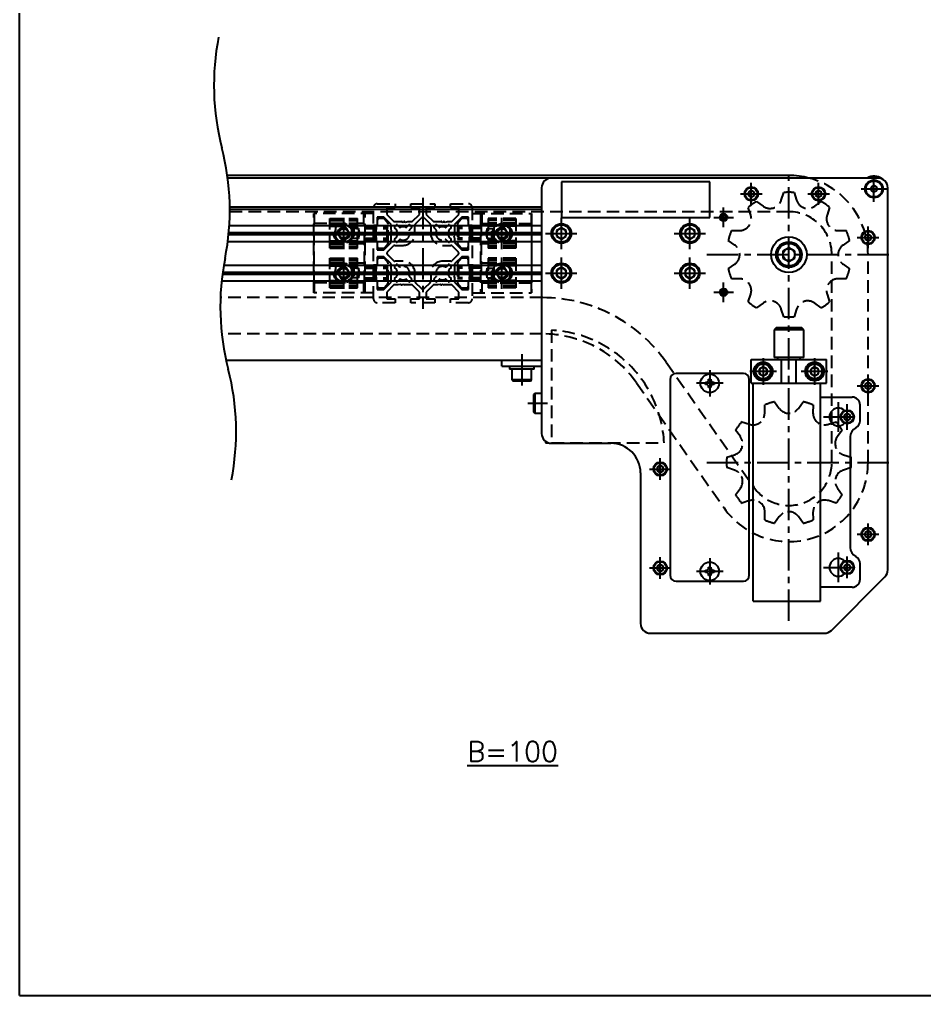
# Model space of a CAD drawing. Extents: x -3 to 4647, y -8 to 2018.
# Drawn here: x 3329.2 to 3786.5, y 1134.7 to 1627.8 of the extents above; entities that cross this region are included whole.
import ezdxf

# ---------------------------------------------------------------- set-up
doc = ezdxf.new("R2010")
doc.units = 0
doc.header["$LTSCALE"] = 0.5
doc.linetypes.add('CENTER', pattern=[50.8, 31.75, -6.35, 6.35, -6.35])
doc.linetypes.add('DASHED', pattern=[19.05, 12.7, -6.35])
for name, color, linetype in [('MSM_CENTER', 1, 'CENTER'), ('MSM_CONTINUOUS', 7, 'CONTINUOUS'), ('MSM_DASHED', 4, 'DASHED'), ('MSM_NARROW', 5, 'CONTINUOUS'), ('MSM_PART_NUMBER', 7, 'CONTINUOUS')]:
    doc.layers.add(name, color=color, linetype=linetype)
doc.styles.get("Standard").update_dxf_attribs({"font": 'txt.shx', "height": 3, "bigfont": 'bigfont.shx'})

msp = doc.modelspace()

# ---------------------------------------------------------------- linework, layer by layer
at = {"layer": 'MSM_CENTER'}
for p, q in [((3718.02, 1323.97), (3718.02, 1550.47)), ((3761.02, 1535.67), (3761.02, 1548.67)), ((3699.02, 1534.17), (3699.02, 1545.17)), ((3733.02, 1534.17), (3733.02, 1545.17)), ((3693.52, 1539.67), (3704.52, 1539.67)), ((3727.52, 1539.67), (3738.52, 1539.67)), ((3754.52, 1542.17), (3767.52, 1542.17)), ((3533.02, 1537.67), (3533.02, 1481.67)), ((3685.02, 1522.82), (3685.02, 1532.72)), ((3493.02, 1511.67), (3493.02, 1527.67)), ((3573.02, 1511.67), (3573.02, 1527.67)), ((3603.02, 1511.67), (3603.02, 1527.67)), ((3668.02, 1511.67), (3668.02, 1527.67)), ((3680.07, 1527.77), (3689.97, 1527.77)), ((3501.02, 1519.67), (3485.02, 1519.67)), ((3581.02, 1519.67), (3565.02, 1519.67)), ((3595.02, 1519.67), (3611.02, 1519.67)), ((3660.02, 1519.67), (3676.02, 1519.67)), ((3758.02, 1512.17), (3758.02, 1523.17)), ((3752.52, 1517.67), (3763.52, 1517.67)), ((3676.52, 1508.97), (3769.52, 1508.97)), ((3493.02, 1491.67), (3493.02, 1507.67)), ((3573.02, 1491.67), (3573.02, 1507.67)), ((3603.02, 1491.67), (3603.02, 1507.67)), ((3668.02, 1491.67), (3668.02, 1507.67)), ((3501.02, 1499.67), (3485.02, 1499.67)), ((3581.02, 1499.67), (3565.02, 1499.67)), ((3595.02, 1499.67), (3611.02, 1499.67)), ((3660.02, 1499.67), (3676.02, 1499.67)), ((3685.02, 1485.02), (3685.02, 1494.92)), ((3680.07, 1489.97), (3689.97, 1489.97)), ((3583.02, 1458.67), (3583.02, 1442.07)), ((3705.02, 1456.72), (3705.02, 1443.22)), ((3731.02, 1456.72), (3731.02, 1443.22)), ((3678.02, 1450.67), (3678.02, 1437.27)), ((3711.77, 1449.97), (3698.27, 1449.97)), ((3737.77, 1449.97), (3724.27, 1449.97)), ((3758.02, 1437.17), (3758.02, 1448.17)), ((3684.72, 1443.97), (3671.32, 1443.97)), ((3752.52, 1442.67), (3763.52, 1442.67)), ((3586.02, 1433.87), (3596.02, 1433.87)), ((3743.02, 1419.47), (3743.02, 1434.47)), ((3747.52, 1420.47), (3747.52, 1433.47)), ((3735.52, 1426.97), (3754.02, 1426.97)), ((3653.02, 1395.17), (3653.02, 1406.17)), ((3647.52, 1400.67), (3658.52, 1400.67)), ((3676.52, 1403.97), (3769.52, 1403.97)), ((3758.02, 1362.17), (3758.02, 1373.17)), ((3752.52, 1367.67), (3763.52, 1367.67)), ((3653.02, 1345.17), (3653.02, 1356.17)), ((3743.02, 1343.47), (3743.02, 1358.47)), ((3747.52, 1345.47), (3747.52, 1356.47)), ((3678.02, 1355.67), (3678.02, 1342.27)), ((3647.52, 1350.67), (3658.52, 1350.67)), ((3684.72, 1348.97), (3671.32, 1348.97)), ((3735.52, 1350.97), (3754.02, 1350.97))]:
    msp.add_line(p, q, dxfattribs=at)
at = {"layer": 'MSM_CONTINUOUS'}
for p, q in [((3718.02, 1548.97), (3434.24, 1548.97)), ((3763.02, 1547.67), (3434.41, 1547.67)), ((3603.02, 1545.67), (3603.02, 1527.67)), ((3678.02, 1545.67), (3603.02, 1545.67)), ((3678.02, 1527.67), (3678.02, 1545.67)), ((3761.02, 1543.9), (3759.52, 1543.03)), ((3762.52, 1543.03), (3761.02, 1543.9)), ((3593.02, 1542.67), (3593.02, 1418.67)), ((3699.02, 1541.4), (3697.52, 1540.53)), ((3697.52, 1540.53), (3697.52, 1538.8)), ((3697.52, 1538.8), (3699.02, 1537.94)), ((3700.52, 1540.53), (3699.02, 1541.4)), ((3699.02, 1537.94), (3700.52, 1538.8)), ((3700.52, 1538.8), (3700.52, 1540.53)), ((3733.02, 1541.4), (3731.52, 1540.53)), ((3731.52, 1540.53), (3731.52, 1538.8)), ((3731.52, 1538.8), (3733.02, 1537.94)), ((3734.52, 1540.53), (3733.02, 1541.4)), ((3733.02, 1537.94), (3734.52, 1538.8)), ((3734.52, 1538.8), (3734.52, 1540.53)), ((3759.52, 1543.03), (3759.52, 1541.3)), ((3759.52, 1541.3), (3761.02, 1540.44)), ((3761.02, 1540.44), (3762.52, 1541.3)), ((3762.52, 1541.3), (3762.52, 1543.03)), ((3768.02, 1349.74), (3768.02, 1542.67)), ((3435.45, 1533.17), (3593.02, 1533.17)), ((3435.46, 1531.97), (3593.02, 1531.97)), ((3435.22, 1523.67), (3593.02, 1523.67)), ((3603.02, 1527.67), (3678.02, 1527.67)), ((3434.85, 1519.15), (3593.02, 1519.15)), ((3434.9, 1519.67), (3593.02, 1519.67)), ((3434.95, 1520.19), (3593.02, 1520.19)), ((3603.02, 1522.56), (3600.52, 1521.11)), ((3600.52, 1521.11), (3600.52, 1518.23)), ((3605.52, 1521.11), (3603.02, 1522.56)), ((3605.52, 1518.23), (3605.52, 1521.11)), ((3668.02, 1522.56), (3665.52, 1521.11)), ((3665.52, 1521.11), (3665.52, 1518.23)), ((3670.52, 1521.11), (3668.02, 1522.56)), ((3670.52, 1518.23), (3670.52, 1521.11)), ((3758.02, 1519.4), (3756.52, 1518.53)), ((3759.52, 1518.53), (3758.02, 1519.4)), ((3434.46, 1515.67), (3593.02, 1515.67)), ((3600.52, 1518.23), (3603.02, 1516.78)), ((3603.02, 1516.78), (3605.52, 1518.23)), ((3665.52, 1518.23), (3668.02, 1516.78)), ((3668.02, 1516.78), (3670.52, 1518.23)), ((3756.52, 1518.53), (3756.52, 1516.8)), ((3756.52, 1516.8), (3758.02, 1515.94)), ((3758.02, 1515.94), (3759.52, 1516.8)), ((3759.52, 1516.8), (3759.52, 1518.53)), ((3718.02, 1512.43), (3715.02, 1510.7)), ((3715.02, 1510.7), (3715.02, 1507.24)), ((3721.02, 1510.7), (3718.02, 1512.43)), ((3721.02, 1507.24), (3721.02, 1510.7)), ((3715.02, 1507.24), (3718.02, 1505.5)), ((3718.02, 1505.5), (3721.02, 1507.24)), ((3431.76, 1499.15), (3593.02, 1499.15)), ((3431.83, 1499.67), (3593.02, 1499.67)), ((3431.9, 1500.19), (3593.02, 1500.19)), ((3432.44, 1503.67), (3593.02, 1503.67)), ((3603.02, 1502.56), (3600.52, 1501.11)), ((3600.52, 1501.11), (3600.52, 1498.23)), ((3605.52, 1501.11), (3603.02, 1502.56)), ((3605.52, 1498.23), (3605.52, 1501.11)), ((3668.02, 1502.56), (3665.52, 1501.11)), ((3665.52, 1501.11), (3665.52, 1498.23)), ((3670.52, 1501.11), (3668.02, 1502.56)), ((3670.52, 1498.23), (3670.52, 1501.11)), ((3431.35, 1495.67), (3593.02, 1495.67)), ((3600.52, 1498.23), (3603.02, 1496.78)), ((3603.02, 1496.78), (3605.52, 1498.23)), ((3665.52, 1498.23), (3668.02, 1496.78)), ((3668.02, 1496.78), (3670.52, 1498.23)), ((3711.52, 1471.97), (3710.52, 1470.97)), ((3710.52, 1470.97), (3710.52, 1456.97)), ((3725.52, 1470.97), (3710.52, 1470.97)), ((3724.52, 1471.97), (3711.52, 1471.97)), ((3725.52, 1470.97), (3724.52, 1471.97)), ((3725.52, 1456.97), (3725.52, 1470.97)), ((3433.57, 1455.67), (3593.02, 1455.67)), ((3573.02, 1452.67), (3573.02, 1455.67)), ((3699.02, 1455.97), (3737.02, 1455.97)), ((3699.02, 1443.97), (3699.02, 1455.97)), ((3725.52, 1456.97), (3710.52, 1456.97)), ((3712.27, 1456.97), (3712.27, 1455.97)), ((3714.27, 1443.97), (3714.27, 1455.97)), ((3721.77, 1443.97), (3721.77, 1455.97)), ((3723.77, 1455.97), (3723.77, 1456.97)), ((3737.02, 1443.97), (3737.02, 1455.97)), ((3573.02, 1452.67), (3593.02, 1452.67)), ((3576.77, 1452.67), (3576.77, 1451.07)), ((3589.27, 1451.07), (3576.77, 1451.07)), ((3578.02, 1451.07), (3578.02, 1445.67)), ((3588.02, 1445.67), (3588.02, 1451.07)), ((3589.27, 1451.07), (3589.27, 1452.67)), ((3705.02, 1452.28), (3703.02, 1451.12)), ((3703.02, 1451.12), (3703.02, 1448.81)), ((3707.02, 1451.12), (3705.02, 1452.28)), ((3707.02, 1448.81), (3707.02, 1451.12)), ((3731.02, 1452.28), (3729.02, 1451.12)), ((3729.02, 1451.12), (3729.02, 1448.81)), ((3733.02, 1451.12), (3731.02, 1452.28)), ((3733.02, 1448.81), (3733.02, 1451.12)), ((3578.02, 1445.67), (3578.62, 1445.07)), ((3588.02, 1445.67), (3578.02, 1445.67)), ((3587.42, 1445.07), (3578.62, 1445.07)), ((3587.42, 1445.07), (3588.02, 1445.67)), ((3658.02, 1445.97), (3658.02, 1346.97)), ((3695.02, 1448.97), (3661.02, 1448.97)), ((3677.4, 1446.12), (3678.65, 1446.12)), ((3677.4, 1445.53), (3677.4, 1446.12)), ((3678.65, 1446.12), (3678.65, 1445.53)), ((3698.02, 1346.97), (3698.02, 1445.97)), ((3703.02, 1448.81), (3705.02, 1447.66)), ((3705.02, 1447.66), (3707.02, 1448.81)), ((3729.02, 1448.81), (3731.02, 1447.66)), ((3731.02, 1447.66), (3733.02, 1448.81)), ((3675.87, 1443.34), (3675.87, 1444.59)), ((3675.87, 1444.59), (3676.46, 1444.59)), ((3676.46, 1443.34), (3675.87, 1443.34)), ((3677.4, 1441.82), (3677.4, 1442.4)), ((3678.65, 1441.82), (3677.4, 1441.82)), ((3678.65, 1442.4), (3678.65, 1441.82)), ((3679.59, 1444.59), (3680.17, 1444.59)), ((3680.17, 1443.34), (3679.59, 1443.34)), ((3680.17, 1444.59), (3680.17, 1443.34)), ((3699.02, 1443.97), (3737.02, 1443.97)), ((3700.02, 1333.97), (3700.02, 1443.97)), ((3734.02, 1333.97), (3734.02, 1443.97)), ((3758.02, 1444.4), (3756.52, 1443.53)), ((3756.52, 1443.53), (3756.52, 1441.8)), ((3756.52, 1441.8), (3758.02, 1440.94)), ((3759.52, 1443.53), (3758.02, 1444.4)), ((3758.02, 1440.94), (3759.52, 1441.8)), ((3759.52, 1441.8), (3759.52, 1443.53)), ((3589.62, 1438.87), (3589.02, 1438.27)), ((3589.02, 1438.27), (3589.02, 1429.47)), ((3593.02, 1438.87), (3589.62, 1438.87)), ((3589.62, 1438.87), (3589.62, 1428.87)), ((3734.02, 1436.97), (3750.02, 1436.97)), ((3754.02, 1425.03), (3754.02, 1432.97)), ((3589.02, 1429.47), (3589.62, 1428.87)), ((3589.62, 1428.87), (3593.02, 1428.87)), ((3747.52, 1428.7), (3746.02, 1427.83)), ((3746.02, 1427.83), (3746.02, 1426.1)), ((3746.02, 1426.1), (3747.52, 1425.24)), ((3749.02, 1427.83), (3747.52, 1428.7)), ((3747.52, 1425.24), (3749.02, 1426.1)), ((3749.02, 1426.1), (3749.02, 1427.83)), ((3749.02, 1416.97), (3749.02, 1360.97)), ((3595.02, 1414.67), (3595.02, 1413.87)), ((3595.02, 1413.87), (3596.62, 1413.87)), ((3598.02, 1413.67), (3628.02, 1413.67)), ((3653.02, 1402.4), (3651.52, 1401.53)), ((3651.52, 1401.53), (3651.52, 1399.8)), ((3654.52, 1401.53), (3653.02, 1402.4)), ((3654.52, 1399.8), (3654.52, 1401.53)), ((3643.02, 1398.67), (3643.02, 1322.67)), ((3651.52, 1399.8), (3653.02, 1398.94)), ((3653.02, 1398.94), (3654.52, 1399.8)), ((3758.02, 1369.4), (3756.52, 1368.53)), ((3756.52, 1368.53), (3756.52, 1366.8)), ((3756.52, 1366.8), (3758.02, 1365.94)), ((3759.52, 1368.53), (3758.02, 1369.4)), ((3758.02, 1365.94), (3759.52, 1366.8)), ((3759.52, 1366.8), (3759.52, 1368.53)), ((3653.02, 1352.4), (3651.52, 1351.53)), ((3651.52, 1351.53), (3651.52, 1349.8)), ((3654.52, 1351.53), (3653.02, 1352.4)), ((3654.52, 1349.8), (3654.52, 1351.53)), ((3677.4, 1351.12), (3678.65, 1351.12)), ((3677.4, 1350.53), (3677.4, 1351.12)), ((3678.65, 1351.12), (3678.65, 1350.53)), ((3747.52, 1352.7), (3746.02, 1351.83)), ((3746.02, 1351.83), (3746.02, 1350.1)), ((3749.02, 1351.83), (3747.52, 1352.7)), ((3749.02, 1350.1), (3749.02, 1351.83)), ((3754.02, 1344.97), (3754.02, 1352.91)), ((3651.52, 1349.8), (3653.02, 1348.94)), ((3653.02, 1348.94), (3654.52, 1349.8)), ((3675.87, 1348.34), (3675.87, 1349.59)), ((3675.87, 1349.59), (3676.46, 1349.59)), ((3676.46, 1348.34), (3675.87, 1348.34)), ((3677.4, 1346.82), (3677.4, 1347.4)), ((3678.65, 1346.82), (3677.4, 1346.82)), ((3678.65, 1347.4), (3678.65, 1346.82)), ((3679.59, 1349.59), (3680.17, 1349.59)), ((3680.17, 1348.34), (3679.59, 1348.34)), ((3680.17, 1349.59), (3680.17, 1348.34)), ((3739.49, 1319.13), (3766.56, 1346.2)), ((3746.02, 1350.1), (3747.52, 1349.24)), ((3747.52, 1349.24), (3749.02, 1350.1)), ((3661.02, 1343.97), (3695.02, 1343.97)), ((3750.02, 1340.97), (3734.02, 1340.97)), ((3700.02, 1333.97), (3734.02, 1333.97)), ((3648.02, 1317.67), (3735.95, 1317.67))]:
    msp.add_line(p, q, dxfattribs=at)
for centre, radius in [((3761.02, 1542.17), 4.5), ((3761.02, 1542.17), 4.07), ((3761.02, 1542.17), 1.5), ((3699.02, 1539.67), 3.5), ((3699.02, 1539.67), 3.1), ((3699.02, 1539.67), 1.5), ((3733.02, 1539.67), 3.5), ((3733.02, 1539.67), 3.1), ((3733.02, 1539.67), 1.5), ((3685.02, 1527.77), 1.95), ((3685.02, 1527.77), 1.55), ((3685.02, 1527.77), 1.2), ((3603.02, 1519.67), 5), ((3603.02, 1519.67), 4.4), ((3668.02, 1519.67), 5), ((3668.02, 1519.67), 4.4), ((3603.02, 1519.67), 2.5), ((3668.02, 1519.67), 2.5), ((3758.02, 1517.67), 3.5), ((3758.02, 1517.67), 3.1), ((3758.02, 1517.67), 1.5), ((3718.02, 1508.97), 9), ((3718.02, 1508.97), 6.5), ((3718.02, 1508.97), 5.7), ((3718.02, 1508.97), 3), ((3603.02, 1499.67), 5), ((3603.02, 1499.67), 4.4), ((3668.02, 1499.67), 5), ((3668.02, 1499.67), 4.4), ((3603.02, 1499.67), 2.5), ((3668.02, 1499.67), 2.5), ((3685.02, 1489.97), 1.95), ((3685.02, 1489.97), 1.55), ((3685.02, 1489.97), 1.2), ((3705.02, 1449.97), 4.75), ((3731.02, 1449.97), 4.75), ((3705.02, 1449.97), 4.25), ((3705.02, 1449.97), 3.75), ((3705.02, 1449.97), 2), ((3731.02, 1449.97), 4.25), ((3731.02, 1449.97), 3.75), ((3731.02, 1449.97), 2), ((3678.02, 1443.97), 4.7), ((3758.02, 1442.67), 3.5), ((3758.02, 1442.67), 3.1), ((3758.02, 1442.67), 1.5), ((3747.52, 1426.97), 3.5), ((3747.52, 1426.97), 3.1), ((3747.52, 1426.97), 1.5), ((3653.02, 1400.67), 3.5), ((3653.02, 1400.67), 3.1), ((3653.02, 1400.67), 1.5), ((3758.02, 1367.67), 3.5), ((3758.02, 1367.67), 3.1), ((3758.02, 1367.67), 1.5), ((3653.02, 1350.67), 3.5), ((3653.02, 1350.67), 3.1), ((3653.02, 1350.67), 1.5), ((3678.02, 1348.97), 4.7), ((3747.52, 1350.97), 3.5), ((3747.52, 1350.97), 3.1), ((3747.52, 1350.97), 1.5)]:
    msp.add_circle(centre, radius, dxfattribs=at)
for centre, radius, start, end in [((3718.02, 1508.97), 40, 75.3252, 90), ((3761.02, 1542.17), 6.5, 50.6924, 122.2042), ((3598.02, 1542.67), 5, 90, 180), ((3763.02, 1542.67), 5, 0, 90), ((3661.02, 1445.97), 3, 90, 180), ((3676.46, 1445.53), 0.94, 270, 360), ((3679.59, 1445.53), 0.94, 180, 270), ((3695.02, 1445.97), 3, 0, 90), ((3676.42, 1442.37), 0.971, 1.8047, 88.1953), ((3679.62, 1442.37), 0.971, 91.8047, 178.1953), ((3750.02, 1432.97), 4, 0, 90), ((3743.02, 1426.97), 4.5, 45.7708, 314.2292), ((3750.02, 1425.03), 4, 296.3878, 0), ((3754.02, 1416.97), 5, 116.3878, 180), ((3598.02, 1418.67), 5, 180, 270), ((3628.02, 1398.67), 15, 0, 90), ((3754.02, 1360.97), 5, 180, 243.6122), ((3750.02, 1352.91), 4, 0, 63.6122), ((3743.02, 1350.97), 4.5, 45.7708, 314.2292), ((3661.02, 1346.97), 3, 180, 270), ((3676.46, 1350.53), 0.94, 270, 360), ((3676.42, 1347.37), 0.971, 1.8047, 88.1953), ((3679.59, 1350.53), 0.94, 180, 270), ((3679.62, 1347.37), 0.971, 91.8047, 178.1953), ((3695.02, 1346.97), 3, 270, 0), ((3763.02, 1349.74), 5, 315, 0), ((3750.02, 1344.97), 4, 270, 0), ((3648.02, 1322.67), 5, 180, 270), ((3735.95, 1322.67), 5, 270, 315)]:
    msp.add_arc(centre, radius, start, end, dxfattribs=at)
at = {"layer": 'MSM_DASHED'}
for p, q in [((3714.17, 1536.48), (3715.41, 1540.36)), ((3720.64, 1540.36), (3721.87, 1536.48)), ((3510.02, 1534.67), (3519.02, 1534.67)), ((3519.02, 1534.67), (3519.02, 1532.67)), ((3527.02, 1534.67), (3539.02, 1534.67)), ((3527.02, 1532.67), (3527.02, 1534.67)), ((3539.02, 1534.67), (3539.02, 1532.67)), ((3547.02, 1534.67), (3556.02, 1534.67)), ((3547.02, 1532.67), (3547.02, 1534.67)), ((3701.68, 1535.9), (3704.97, 1533.49)), ((3731.07, 1533.49), (3734.36, 1535.9)), ((3718.02, 1530.67), (3435.46, 1530.67)), ((3508.02, 1529.67), (3478.02, 1529.67)), ((3478.02, 1489.67), (3478.02, 1529.67)), ((3478.31, 1524.67), (3478.31, 1529.67)), ((3503.23, 1524.67), (3503.23, 1529.67)), ((3503.93, 1489.67), (3503.93, 1529.67)), ((3508.02, 1486.67), (3508.02, 1532.67)), ((3514.77, 1532.67), (3514.77, 1529.33)), ((3519.02, 1532.67), (3514.77, 1532.67)), ((3514.77, 1529.33), (3518.43, 1525.67)), ((3531.27, 1532.67), (3527.02, 1532.67)), ((3527.61, 1525.67), (3531.27, 1529.33)), ((3531.27, 1529.33), (3531.27, 1532.67)), ((3539.02, 1532.67), (3534.77, 1532.67)), ((3534.77, 1532.67), (3534.77, 1529.33)), ((3534.77, 1529.33), (3538.43, 1525.67)), ((3551.27, 1532.67), (3547.02, 1532.67)), ((3547.61, 1525.67), (3551.27, 1529.33)), ((3551.27, 1529.33), (3551.27, 1532.67)), ((3558.02, 1532.67), (3558.02, 1486.67)), ((3558.02, 1529.67), (3588.02, 1529.67)), ((3562.11, 1529.67), (3562.11, 1489.67)), ((3562.81, 1529.67), (3562.81, 1524.67)), ((3587.73, 1529.67), (3587.73, 1524.67)), ((3588.02, 1529.67), (3588.02, 1489.67)), ((3698.74, 1528.96), (3697.45, 1532.83)), ((3738.59, 1532.83), (3737.31, 1528.96)), ((3503.52, 1524.67), (3478.11, 1524.67)), ((3478.11, 1494.67), (3478.11, 1524.67)), ((3486.02, 1527.17), (3500.02, 1527.17)), ((3486.02, 1512.17), (3486.02, 1527.17)), ((3486.02, 1526.79), (3500.02, 1526.79)), ((3486.02, 1526.17), (3500.02, 1526.17)), ((3486.02, 1524.94), (3500.02, 1524.94)), ((3486.02, 1524.32), (3500.02, 1524.32)), ((3490.02, 1523.67), (3492.52, 1523.67)), ((3492.52, 1522.73), (3492.52, 1523.67)), ((3493.52, 1523.67), (3496.02, 1523.67)), ((3493.52, 1523.67), (3493.52, 1522.73)), ((3498.12, 1524.67), (3497.52, 1524.07)), ((3497.52, 1524.07), (3497.52, 1515.27)), ((3498.12, 1524.67), (3498.12, 1514.67)), ((3500.02, 1512.17), (3500.02, 1527.17)), ((3503.52, 1494.67), (3503.52, 1524.67)), ((3510.02, 1523.67), (3508.02, 1523.67)), ((3509.02, 1515.67), (3509.02, 1523.67)), ((3510.02, 1527.92), (3510.02, 1523.57)), ((3513.36, 1527.92), (3510.02, 1527.92)), ((3513.04, 1527.17), (3511.02, 1527.17)), ((3517.02, 1524.25), (3513.36, 1527.92)), ((3515.3, 1524.94), (3513.82, 1526.79)), ((3515.52, 1515.02), (3515.52, 1524.32)), ((3517.02, 1522.17), (3517.02, 1524.25)), ((3518.43, 1525.67), (3522.37, 1525.67)), ((3518.78, 1523.2), (3519.49, 1523.91)), ((3520.19, 1523.91), (3521.23, 1522.87)), ((3522.62, 1525.6), (3523.02, 1525.37)), ((3523.02, 1525.37), (3523.42, 1525.6)), ((3523.92, 1525.6), (3524.24, 1525.42)), ((3524.24, 1525.42), (3525.52, 1525.67)), ((3524.81, 1522.87), (3525.85, 1523.91)), ((3525.52, 1525.67), (3527.61, 1525.67)), ((3526.56, 1523.91), (3527.26, 1523.2)), ((3529.02, 1519.67), (3529.02, 1523.84)), ((3529.31, 1524.55), (3532.31, 1527.55)), ((3533.73, 1527.55), (3536.73, 1524.55)), ((3537.02, 1523.84), (3537.02, 1519.67)), ((3538.43, 1525.67), (3542.37, 1525.67)), ((3538.78, 1523.2), (3539.49, 1523.91)), ((3540.19, 1523.91), (3541.23, 1522.87)), ((3542.62, 1525.6), (3543.02, 1525.37)), ((3543.02, 1525.37), (3543.42, 1525.6)), ((3543.92, 1525.6), (3544.24, 1525.42)), ((3544.24, 1525.42), (3545.52, 1525.67)), ((3544.81, 1522.87), (3545.85, 1523.91)), ((3545.52, 1525.67), (3547.61, 1525.67)), ((3546.56, 1523.91), (3547.26, 1523.2)), ((3552.68, 1527.92), (3549.02, 1524.25)), ((3549.02, 1524.25), (3549.02, 1520.32)), ((3550.52, 1524.32), (3550.52, 1515.02)), ((3552.22, 1526.79), (3550.74, 1524.94)), ((3556.02, 1527.92), (3552.68, 1527.92)), ((3555.02, 1527.17), (3553, 1527.17)), ((3556.02, 1523.57), (3556.02, 1527.92)), ((3558.02, 1523.67), (3556.02, 1523.67)), ((3557.02, 1523.67), (3557.02, 1515.67)), ((3562.52, 1524.67), (3562.52, 1494.67)), ((3562.52, 1524.67), (3587.93, 1524.67)), ((3580.02, 1527.17), (3566.02, 1527.17)), ((3566.02, 1527.17), (3566.02, 1512.17)), ((3580.02, 1526.79), (3566.02, 1526.79)), ((3580.02, 1526.17), (3566.02, 1526.17)), ((3580.02, 1524.94), (3566.02, 1524.94)), ((3580.02, 1524.32), (3566.02, 1524.32)), ((3568.52, 1524.07), (3567.92, 1524.67)), ((3567.92, 1514.67), (3567.92, 1524.67)), ((3568.52, 1515.27), (3568.52, 1524.07)), ((3570.02, 1523.67), (3572.52, 1523.67)), ((3572.52, 1522.73), (3572.52, 1523.67)), ((3573.52, 1523.67), (3576.02, 1523.67)), ((3573.52, 1523.67), (3573.52, 1522.73)), ((3580.02, 1527.17), (3580.02, 1512.17)), ((3587.93, 1524.67), (3587.93, 1494.67)), ((3486.02, 1523.57), (3500.02, 1523.57)), ((3486.02, 1523.37), (3500.02, 1523.37)), ((3489.02, 1520.17), (3489.02, 1522.67)), ((3489.02, 1520.17), (3489.96, 1520.17)), ((3489.96, 1519.17), (3489.02, 1519.17)), ((3489.02, 1516.67), (3489.02, 1519.17)), ((3491.58, 1522.17), (3490.13, 1519.67)), ((3490.13, 1519.67), (3491.58, 1517.17)), ((3494.46, 1522.17), (3491.58, 1522.17)), ((3495.91, 1519.67), (3494.46, 1522.17)), ((3494.46, 1517.17), (3495.91, 1519.67)), ((3496.08, 1520.17), (3497.02, 1520.17)), ((3497.02, 1519.17), (3496.08, 1519.17)), ((3497.02, 1522.67), (3497.02, 1520.17)), ((3497.02, 1519.17), (3497.02, 1516.67)), ((3500.52, 1522.17), (3497.52, 1522.17)), ((3500.52, 1519.67), (3497.52, 1519.67)), ((3500.52, 1522.17), (3500.52, 1517.17)), ((3501.19, 1519.67), (3500.52, 1522.17)), ((3500.52, 1517.17), (3501.19, 1519.67)), ((3508.02, 1522.77), (3503.52, 1522.77)), ((3503.52, 1522.67), (3515.52, 1522.67)), ((3503.52, 1522.13), (3515.52, 1522.13)), ((3509.02, 1523.37), (3508.02, 1523.37)), ((3509.22, 1523.37), (3509.22, 1515.97)), ((3510.02, 1523.57), (3509.42, 1523.57)), ((3514.98, 1516.67), (3514.98, 1522.67)), ((3515.52, 1522.13), (3514.98, 1522.67)), ((3517.27, 1520.89), (3517.02, 1522.17)), ((3517.02, 1515.08), (3517.02, 1519.01)), ((3517.09, 1520.57), (3517.27, 1520.89)), ((3517.32, 1519.67), (3517.09, 1520.07)), ((3517.09, 1519.26), (3517.32, 1519.67)), ((3519.82, 1521.46), (3518.78, 1522.5)), ((3527.26, 1522.5), (3526.23, 1521.46)), ((3539.82, 1521.46), (3538.78, 1522.5)), ((3547.26, 1522.5), (3546.23, 1521.46)), ((3548.95, 1520.07), (3548.72, 1519.67)), ((3548.72, 1519.67), (3548.95, 1519.26)), ((3548.95, 1518.76), (3548.77, 1518.45)), ((3550.52, 1522.13), (3551.06, 1522.67)), ((3562.52, 1522.67), (3550.52, 1522.67)), ((3562.52, 1522.13), (3550.52, 1522.13)), ((3551.06, 1522.67), (3551.06, 1516.67)), ((3556.62, 1523.57), (3556.02, 1523.57)), ((3556.82, 1515.97), (3556.82, 1523.37)), ((3557.02, 1523.37), (3558.02, 1523.37)), ((3562.52, 1522.77), (3558.02, 1522.77)), ((3565.52, 1522.17), (3564.85, 1519.67)), ((3564.85, 1519.67), (3565.52, 1517.17)), ((3565.52, 1522.17), (3568.52, 1522.17)), ((3565.52, 1517.17), (3565.52, 1522.17)), ((3565.52, 1519.67), (3568.52, 1519.67)), ((3580.02, 1523.57), (3566.02, 1523.57)), ((3580.02, 1523.37), (3566.02, 1523.37)), ((3569.02, 1520.17), (3569.02, 1522.67)), ((3569.02, 1520.17), (3569.96, 1520.17)), ((3569.96, 1519.17), (3569.02, 1519.17)), ((3569.02, 1516.67), (3569.02, 1519.17)), ((3571.58, 1522.17), (3570.13, 1519.67)), ((3570.13, 1519.67), (3571.58, 1517.17)), ((3574.46, 1522.17), (3571.58, 1522.17)), ((3575.91, 1519.67), (3574.46, 1522.17)), ((3574.46, 1517.17), (3575.91, 1519.67)), ((3576.08, 1520.17), (3577.02, 1520.17)), ((3577.02, 1519.17), (3576.08, 1519.17)), ((3577.02, 1522.67), (3577.02, 1520.17)), ((3577.02, 1519.17), (3577.02, 1516.67)), ((3688.97, 1521.16), (3693.05, 1521.13)), ((3742.99, 1521.13), (3747.07, 1521.16)), ((3486.02, 1515.97), (3500.02, 1515.97)), ((3486.02, 1515.77), (3500.02, 1515.77)), ((3486.02, 1515.02), (3500.02, 1515.02)), ((3486.02, 1514.39), (3500.02, 1514.39)), ((3492.52, 1515.67), (3490.02, 1515.67)), ((3491.58, 1517.17), (3494.46, 1517.17)), ((3492.52, 1515.67), (3492.52, 1516.61)), ((3493.52, 1516.61), (3493.52, 1515.67)), ((3496.02, 1515.67), (3493.52, 1515.67)), ((3500.52, 1517.17), (3497.52, 1517.17)), ((3497.52, 1515.27), (3498.12, 1514.67)), ((3498.12, 1514.67), (3503.52, 1514.67)), ((3503.52, 1517.21), (3515.52, 1517.21)), ((3503.52, 1516.67), (3515.52, 1516.67)), ((3503.52, 1516.57), (3508.02, 1516.57)), ((3509.02, 1515.97), (3508.02, 1515.97)), ((3508.02, 1515.67), (3510.02, 1515.67)), ((3509.42, 1515.77), (3510.02, 1515.77)), ((3510.02, 1515.77), (3510.02, 1511.42)), ((3513.36, 1511.42), (3517.02, 1515.08)), ((3513.82, 1512.54), (3515.3, 1514.39)), ((3515.52, 1517.21), (3514.98, 1516.67)), ((3518.78, 1516.84), (3519.82, 1517.88)), ((3519.49, 1515.43), (3518.78, 1516.13)), ((3521.23, 1516.46), (3520.19, 1515.43)), ((3545.85, 1515.43), (3544.81, 1516.46)), ((3546.23, 1517.88), (3547.26, 1516.84)), ((3547.26, 1516.13), (3546.56, 1515.43)), ((3548.77, 1518.45), (3549.02, 1517.17)), ((3549.02, 1517.17), (3549.02, 1515.08)), ((3549.02, 1515.08), (3552.68, 1511.42)), ((3550.52, 1517.21), (3551.06, 1516.67)), ((3562.52, 1517.21), (3550.52, 1517.21)), ((3562.52, 1516.67), (3550.52, 1516.67)), ((3550.74, 1514.39), (3552.22, 1512.54)), ((3556.02, 1515.77), (3556.62, 1515.77)), ((3556.02, 1511.42), (3556.02, 1515.77)), ((3556.02, 1515.67), (3558.02, 1515.67)), ((3557.02, 1515.97), (3558.02, 1515.97)), ((3558.02, 1516.57), (3562.52, 1516.57)), ((3562.52, 1514.67), (3567.92, 1514.67)), ((3565.52, 1517.17), (3568.52, 1517.17)), ((3580.02, 1515.97), (3566.02, 1515.97)), ((3580.02, 1515.77), (3566.02, 1515.77)), ((3580.02, 1515.02), (3566.02, 1515.02)), ((3580.02, 1514.39), (3566.02, 1514.39)), ((3567.92, 1514.67), (3568.52, 1515.27)), ((3572.52, 1515.67), (3570.02, 1515.67)), ((3571.58, 1517.17), (3574.46, 1517.17)), ((3572.52, 1515.67), (3572.52, 1516.61)), ((3573.52, 1516.61), (3573.52, 1515.67)), ((3576.02, 1515.67), (3573.52, 1515.67)), ((3690.67, 1513.81), (3687.36, 1516.18)), ((3748.68, 1516.18), (3745.37, 1513.81)), ((3486.02, 1513.17), (3500.02, 1513.17)), ((3486.02, 1512.54), (3500.02, 1512.54)), ((3486.02, 1512.17), (3500.02, 1512.17)), ((3510.02, 1511.42), (3513.36, 1511.42)), ((3511.02, 1512.17), (3513.04, 1512.17)), ((3515.14, 1510.38), (3518.14, 1513.38)), ((3518.14, 1505.96), (3515.14, 1508.96)), ((3518.85, 1513.67), (3523.02, 1513.67)), ((3543.02, 1513.67), (3547.19, 1513.67)), ((3547.9, 1513.38), (3550.9, 1510.38)), ((3550.9, 1508.96), (3547.9, 1505.96)), ((3552.68, 1511.42), (3556.02, 1511.42)), ((3553, 1512.17), (3555.02, 1512.17)), ((3580.02, 1513.17), (3566.02, 1513.17)), ((3580.02, 1512.54), (3566.02, 1512.54)), ((3580.02, 1512.17), (3566.02, 1512.17)), ((3739.73, 1403.97), (3739.73, 1508.97)), ((3758.03, 1403.97), (3758.03, 1508.97)), ((3486.02, 1507.17), (3500.02, 1507.17)), ((3486.02, 1492.17), (3486.02, 1507.17)), ((3486.02, 1506.79), (3500.02, 1506.79)), ((3486.02, 1506.17), (3500.02, 1506.17)), ((3486.02, 1504.94), (3500.02, 1504.94)), ((3486.02, 1504.32), (3500.02, 1504.32)), ((3498.12, 1504.67), (3497.52, 1504.07)), ((3497.52, 1504.07), (3497.52, 1495.27)), ((3503.52, 1504.67), (3498.12, 1504.67)), ((3498.12, 1504.67), (3498.12, 1494.67)), ((3500.02, 1492.17), (3500.02, 1507.17)), ((3510.02, 1507.92), (3510.02, 1503.57)), ((3513.36, 1507.92), (3510.02, 1507.92)), ((3513.04, 1507.17), (3511.02, 1507.17)), ((3517.02, 1504.25), (3513.36, 1507.92)), ((3515.3, 1504.94), (3513.82, 1506.79)), ((3515.52, 1495.02), (3515.52, 1504.32)), ((3517.02, 1502.17), (3517.02, 1504.25)), ((3518.78, 1503.2), (3519.49, 1503.91)), ((3523.02, 1505.67), (3518.85, 1505.67)), ((3520.19, 1503.91), (3521.23, 1502.87)), ((3547.19, 1505.67), (3543.02, 1505.67)), ((3544.81, 1502.87), (3545.85, 1503.91)), ((3546.56, 1503.91), (3547.26, 1503.2)), ((3552.68, 1507.92), (3549.02, 1504.25)), ((3549.02, 1504.25), (3549.02, 1500.32)), ((3550.52, 1504.32), (3550.52, 1495.02)), ((3552.22, 1506.79), (3550.74, 1504.94)), ((3556.02, 1507.92), (3552.68, 1507.92)), ((3555.02, 1507.17), (3553, 1507.17)), ((3556.02, 1503.57), (3556.02, 1507.92)), ((3567.92, 1504.67), (3562.52, 1504.67)), ((3580.02, 1507.17), (3566.02, 1507.17)), ((3566.02, 1507.17), (3566.02, 1492.17)), ((3580.02, 1506.79), (3566.02, 1506.79)), ((3580.02, 1506.17), (3566.02, 1506.17)), ((3580.02, 1504.94), (3566.02, 1504.94)), ((3580.02, 1504.32), (3566.02, 1504.32)), ((3568.52, 1504.07), (3567.92, 1504.67)), ((3567.92, 1494.67), (3567.92, 1504.67)), ((3568.52, 1495.27), (3568.52, 1504.07)), ((3580.02, 1507.17), (3580.02, 1492.17)), ((3687.36, 1501.76), (3690.67, 1504.13)), ((3745.37, 1504.13), (3748.68, 1501.76)), ((3486.02, 1503.57), (3500.02, 1503.57)), ((3486.02, 1503.37), (3500.02, 1503.37)), ((3489.02, 1500.17), (3489.02, 1502.67)), ((3489.02, 1500.17), (3489.96, 1500.17)), ((3489.96, 1499.17), (3489.02, 1499.17)), ((3489.02, 1496.67), (3489.02, 1499.17)), ((3490.02, 1503.67), (3492.52, 1503.67)), ((3491.58, 1502.17), (3490.13, 1499.67)), ((3490.13, 1499.67), (3491.58, 1497.17)), ((3494.46, 1502.17), (3491.58, 1502.17)), ((3492.52, 1502.73), (3492.52, 1503.67)), ((3493.52, 1503.67), (3496.02, 1503.67)), ((3493.52, 1503.67), (3493.52, 1502.73)), ((3495.91, 1499.67), (3494.46, 1502.17)), ((3494.46, 1497.17), (3495.91, 1499.67)), ((3496.08, 1500.17), (3497.02, 1500.17)), ((3497.02, 1499.17), (3496.08, 1499.17)), ((3497.02, 1502.67), (3497.02, 1500.17)), ((3497.02, 1499.17), (3497.02, 1496.67)), ((3500.52, 1502.17), (3497.52, 1502.17)), ((3500.52, 1499.67), (3497.52, 1499.67)), ((3500.52, 1502.17), (3500.52, 1497.17)), ((3501.19, 1499.67), (3500.52, 1502.17)), ((3500.52, 1497.17), (3501.19, 1499.67)), ((3508.02, 1502.77), (3503.52, 1502.77)), ((3503.52, 1502.67), (3515.52, 1502.67)), ((3503.52, 1502.13), (3515.52, 1502.13)), ((3510.02, 1503.67), (3508.02, 1503.67)), ((3509.02, 1503.37), (3508.02, 1503.37)), ((3509.02, 1495.67), (3509.02, 1503.67)), ((3509.22, 1503.37), (3509.22, 1495.97)), ((3510.02, 1503.57), (3509.42, 1503.57)), ((3514.98, 1496.67), (3514.98, 1502.67)), ((3515.52, 1502.13), (3514.98, 1502.67)), ((3517.27, 1500.89), (3517.02, 1502.17)), ((3517.02, 1495.08), (3517.02, 1499.01)), ((3517.09, 1500.57), (3517.27, 1500.89)), ((3517.32, 1499.67), (3517.09, 1500.07)), ((3517.09, 1499.26), (3517.32, 1499.67)), ((3519.82, 1501.46), (3518.78, 1502.5)), ((3529.02, 1495.5), (3529.02, 1499.67)), ((3537.02, 1499.67), (3537.02, 1495.5)), ((3547.26, 1502.5), (3546.23, 1501.46)), ((3548.95, 1500.07), (3548.72, 1499.67)), ((3548.72, 1499.67), (3548.95, 1499.26)), ((3550.52, 1502.13), (3551.06, 1502.67)), ((3562.52, 1502.67), (3550.52, 1502.67)), ((3562.52, 1502.13), (3550.52, 1502.13)), ((3551.06, 1502.67), (3551.06, 1496.67)), ((3558.02, 1503.67), (3556.02, 1503.67)), ((3556.62, 1503.57), (3556.02, 1503.57)), ((3556.82, 1495.97), (3556.82, 1503.37)), ((3557.02, 1503.67), (3557.02, 1495.67)), ((3557.02, 1503.37), (3558.02, 1503.37)), ((3562.52, 1502.77), (3558.02, 1502.77)), ((3565.52, 1502.17), (3564.85, 1499.67)), ((3564.85, 1499.67), (3565.52, 1497.17)), ((3565.52, 1502.17), (3568.52, 1502.17)), ((3565.52, 1497.17), (3565.52, 1502.17)), ((3565.52, 1499.67), (3568.52, 1499.67)), ((3580.02, 1503.57), (3566.02, 1503.57)), ((3580.02, 1503.37), (3566.02, 1503.37)), ((3569.02, 1500.17), (3569.02, 1502.67)), ((3569.02, 1500.17), (3569.96, 1500.17)), ((3569.96, 1499.17), (3569.02, 1499.17)), ((3569.02, 1496.67), (3569.02, 1499.17)), ((3570.02, 1503.67), (3572.52, 1503.67)), ((3571.58, 1502.17), (3570.13, 1499.67)), ((3570.13, 1499.67), (3571.58, 1497.17)), ((3574.46, 1502.17), (3571.58, 1502.17)), ((3572.52, 1502.73), (3572.52, 1503.67)), ((3573.52, 1503.67), (3576.02, 1503.67)), ((3573.52, 1503.67), (3573.52, 1502.73)), ((3575.91, 1499.67), (3574.46, 1502.17)), ((3574.46, 1497.17), (3575.91, 1499.67)), ((3576.08, 1500.17), (3577.02, 1500.17)), ((3577.02, 1499.17), (3576.08, 1499.17)), ((3577.02, 1502.67), (3577.02, 1500.17)), ((3577.02, 1499.17), (3577.02, 1496.67)), ((3503.52, 1494.67), (3478.11, 1494.67)), ((3478.31, 1489.67), (3478.31, 1494.67)), ((3486.02, 1495.97), (3500.02, 1495.97)), ((3486.02, 1495.77), (3500.02, 1495.77)), ((3486.02, 1495.02), (3500.02, 1495.02)), ((3486.02, 1494.39), (3500.02, 1494.39)), ((3492.52, 1495.67), (3490.02, 1495.67)), ((3491.58, 1497.17), (3494.46, 1497.17)), ((3492.52, 1495.67), (3492.52, 1496.61)), ((3493.52, 1496.61), (3493.52, 1495.67)), ((3496.02, 1495.67), (3493.52, 1495.67)), ((3500.52, 1497.17), (3497.52, 1497.17)), ((3497.52, 1495.27), (3498.12, 1494.67)), ((3503.23, 1489.67), (3503.23, 1494.67)), ((3503.52, 1497.21), (3515.52, 1497.21)), ((3503.52, 1496.67), (3515.52, 1496.67)), ((3503.52, 1496.57), (3508.02, 1496.57)), ((3509.02, 1495.97), (3508.02, 1495.97)), ((3508.02, 1495.67), (3510.02, 1495.67)), ((3509.42, 1495.77), (3510.02, 1495.77)), ((3510.02, 1495.77), (3510.02, 1491.42)), ((3513.36, 1491.42), (3517.02, 1495.08)), ((3513.82, 1492.54), (3515.3, 1494.39)), ((3515.52, 1497.21), (3514.98, 1496.67)), ((3518.78, 1496.84), (3519.82, 1497.88)), ((3519.49, 1495.43), (3518.78, 1496.13)), ((3521.23, 1496.46), (3520.19, 1495.43)), ((3525.85, 1495.43), (3524.81, 1496.46)), ((3526.23, 1497.88), (3527.26, 1496.84)), ((3527.26, 1496.13), (3526.56, 1495.43)), ((3532.31, 1491.79), (3529.31, 1494.79)), ((3536.73, 1494.79), (3533.73, 1491.79)), ((3538.78, 1496.84), (3539.82, 1497.88)), ((3539.49, 1495.43), (3538.78, 1496.13)), ((3541.23, 1496.46), (3540.19, 1495.43)), ((3545.85, 1495.43), (3544.81, 1496.46)), ((3546.23, 1497.88), (3547.26, 1496.84)), ((3547.26, 1496.13), (3546.56, 1495.43)), ((3548.95, 1498.76), (3548.77, 1498.45)), ((3548.77, 1498.45), (3549.02, 1497.17)), ((3549.02, 1497.17), (3549.02, 1495.08)), ((3549.02, 1495.08), (3552.68, 1491.42)), ((3550.52, 1497.21), (3551.06, 1496.67)), ((3562.52, 1497.21), (3550.52, 1497.21)), ((3562.52, 1496.67), (3550.52, 1496.67)), ((3550.74, 1494.39), (3552.22, 1492.54)), ((3556.02, 1495.77), (3556.62, 1495.77)), ((3556.02, 1491.42), (3556.02, 1495.77)), ((3556.02, 1495.67), (3558.02, 1495.67)), ((3557.02, 1495.97), (3558.02, 1495.97)), ((3558.02, 1496.57), (3562.52, 1496.57)), ((3562.52, 1494.67), (3587.93, 1494.67)), ((3562.81, 1494.67), (3562.81, 1489.67)), ((3565.52, 1497.17), (3568.52, 1497.17)), ((3580.02, 1495.97), (3566.02, 1495.97)), ((3580.02, 1495.77), (3566.02, 1495.77)), ((3580.02, 1495.02), (3566.02, 1495.02)), ((3580.02, 1494.39), (3566.02, 1494.39)), ((3567.92, 1494.67), (3568.52, 1495.27)), ((3572.52, 1495.67), (3570.02, 1495.67)), ((3571.58, 1497.17), (3574.46, 1497.17)), ((3572.52, 1495.67), (3572.52, 1496.61)), ((3573.52, 1496.61), (3573.52, 1495.67)), ((3576.02, 1495.67), (3573.52, 1495.67)), ((3587.73, 1494.67), (3587.73, 1489.67)), ((3693.05, 1496.8), (3688.97, 1496.78)), ((3747.07, 1496.78), (3742.99, 1496.8)), ((3508.02, 1489.67), (3478.02, 1489.67)), ((3486.02, 1493.17), (3500.02, 1493.17)), ((3486.02, 1492.54), (3500.02, 1492.54)), ((3486.02, 1492.17), (3500.02, 1492.17)), ((3510.02, 1491.42), (3513.36, 1491.42)), ((3511.02, 1492.17), (3513.04, 1492.17)), ((3518.43, 1493.67), (3514.77, 1490)), ((3514.77, 1490), (3514.77, 1486.67)), ((3520.52, 1493.67), (3518.43, 1493.67)), ((3521.8, 1493.92), (3520.52, 1493.67)), ((3522.12, 1493.74), (3521.8, 1493.92)), ((3523.02, 1493.97), (3522.62, 1493.74)), ((3523.42, 1493.74), (3523.02, 1493.97)), ((3527.61, 1493.67), (3523.67, 1493.67)), ((3531.27, 1490), (3527.61, 1493.67)), ((3531.27, 1486.67), (3531.27, 1490)), ((3538.43, 1493.67), (3534.77, 1490)), ((3534.77, 1490), (3534.77, 1486.67)), ((3540.52, 1493.67), (3538.43, 1493.67)), ((3541.8, 1493.92), (3540.52, 1493.67)), ((3542.12, 1493.74), (3541.8, 1493.92)), ((3543.02, 1493.97), (3542.62, 1493.74)), ((3543.42, 1493.74), (3543.02, 1493.97)), ((3547.61, 1493.67), (3543.67, 1493.67)), ((3551.27, 1490), (3547.61, 1493.67)), ((3551.27, 1486.67), (3551.27, 1490)), ((3552.68, 1491.42), (3556.02, 1491.42)), ((3553, 1492.17), (3555.02, 1492.17)), ((3558.02, 1489.67), (3588.02, 1489.67)), ((3580.02, 1493.17), (3566.02, 1493.17)), ((3580.02, 1492.54), (3566.02, 1492.54)), ((3580.02, 1492.17), (3566.02, 1492.17)), ((3593.4, 1487.26), (3430.75, 1487.26)), ((3519.02, 1484.67), (3510.02, 1484.67)), ((3514.77, 1486.67), (3519.02, 1486.67)), ((3519.02, 1486.67), (3519.02, 1484.67)), ((3527.02, 1484.67), (3527.02, 1486.67)), ((3527.02, 1486.67), (3531.27, 1486.67)), ((3539.02, 1484.67), (3527.02, 1484.67)), ((3534.77, 1486.67), (3539.02, 1486.67)), ((3539.02, 1486.67), (3539.02, 1484.67)), ((3547.02, 1486.67), (3551.27, 1486.67)), ((3547.02, 1484.67), (3547.02, 1486.67)), ((3556.02, 1484.67), (3547.02, 1484.67)), ((3697.45, 1485.11), (3698.74, 1488.98)), ((3704.97, 1484.45), (3701.68, 1482.04)), ((3734.36, 1482.04), (3731.07, 1484.45)), ((3737.31, 1488.98), (3738.59, 1485.11)), ((3715.41, 1477.58), (3714.17, 1481.46)), ((3721.87, 1481.46), (3720.64, 1477.58)), ((3598.02, 1470.79), (3598.02, 1413.87)), ((3593.4, 1468.96), (3431.4, 1468.96)), ((3655.99, 1454.69), (3700.24, 1391.52)), ((3641, 1444.19), (3685.25, 1381.02)), ((3705.86, 1428.94), (3705.83, 1433.02)), ((3710.81, 1434.63), (3713.18, 1431.32)), ((3722.86, 1431.32), (3725.23, 1434.63)), ((3730.21, 1433.02), (3730.18, 1428.94)), ((3693.5, 1417.02), (3691.09, 1420.3)), ((3694.16, 1424.54), (3698.03, 1423.25)), ((3738.01, 1423.25), (3741.88, 1424.54)), ((3744.95, 1420.3), (3742.54, 1417.02)), ((3598.02, 1413.87), (3654.95, 1413.87)), ((3686.63, 1406.58), (3690.51, 1407.82)), ((3745.53, 1407.82), (3749.41, 1406.58)), ((3690.51, 1400.12), (3686.63, 1401.35)), ((3749.41, 1401.35), (3745.53, 1400.12)), ((3691.09, 1387.63), (3693.5, 1390.91)), ((3742.54, 1390.91), (3744.95, 1387.63)), ((3698.03, 1384.68), (3694.16, 1383.4)), ((3741.88, 1383.4), (3738.01, 1384.68)), ((3705.83, 1374.92), (3705.86, 1379)), ((3713.18, 1376.62), (3710.81, 1373.31)), ((3725.23, 1373.31), (3722.86, 1376.62)), ((3730.18, 1379), (3730.21, 1374.92))]:
    msp.add_line(p, q, dxfattribs=at)
for centre, radius in [((3493.02, 1519.67), 5), ((3493.02, 1519.67), 4.4), ((3573.02, 1519.67), 5), ((3573.02, 1519.67), 4.4), ((3493.02, 1519.67), 3.1), ((3493.02, 1519.67), 3), ((3493.02, 1519.67), 2.5), ((3493.02, 1519.67), 2.46), ((3493.02, 1519.67), 2.39), ((3573.02, 1519.67), 3.1), ((3573.02, 1519.67), 3), ((3573.02, 1519.67), 2.5), ((3573.02, 1519.67), 2.46), ((3573.02, 1519.67), 2.39), ((3493.02, 1499.67), 5), ((3493.02, 1499.67), 4.4), ((3573.02, 1499.67), 5), ((3573.02, 1499.67), 4.4), ((3493.02, 1499.67), 3.1), ((3493.02, 1499.67), 3), ((3493.02, 1499.67), 2.5), ((3493.02, 1499.67), 2.46), ((3493.02, 1499.67), 2.39), ((3573.02, 1499.67), 3.1), ((3573.02, 1499.67), 3), ((3573.02, 1499.67), 2.5), ((3573.02, 1499.67), 2.46), ((3573.02, 1499.67), 2.39)]:
    msp.add_circle(centre, radius, dxfattribs=at)
for centre, radius, start, end in [((3718.02, 1508.97), 40, 0, 75.3252), ((3718.02, 1508.97), 31.5, 85.2381, 94.7619), ((3510.02, 1532.67), 2, 90, 180), ((3556.02, 1532.67), 2, 0, 90), ((3718.02, 1508.97), 31.5, 121.2381, 130.7619), ((3708.5, 1538.28), 5.96, 233.6644, 342.3356), ((3727.55, 1538.28), 5.96, 197.6644, 306.3357), ((3718.02, 1508.97), 31.5, 49.2381, 58.7619), ((3693.08, 1527.09), 5.96, 269.6644, 18.3357), ((3718.02, 1508.97), 21.71, 0, 90), ((3742.96, 1527.09), 5.96, 161.6644, 270.3356), ((3490.02, 1522.67), 1, 90, 180), ((3496.02, 1522.67), 1, 0, 90), ((3511.02, 1526.17), 1, 90, 180), ((3513.04, 1526.17), 1, 38.6598, 90), ((3514.52, 1524.32), 1, 0, 38.6598), ((3519.84, 1523.56), 0.5, 45, 135), ((3522.37, 1525.17), 0.5, 60, 90), ((3523.67, 1525.17), 0.5, 60, 120), ((3526.2, 1523.56), 0.5, 45, 135), ((3530.02, 1523.84), 1, 135, 180), ((3533.02, 1526.84), 1, 45, 135), ((3536.02, 1523.84), 1, 0, 45), ((3539.84, 1523.56), 0.5, 45, 135), ((3542.37, 1525.17), 0.5, 60, 90), ((3543.67, 1525.17), 0.5, 60, 120), ((3546.2, 1523.56), 0.5, 45, 135), ((3551.52, 1524.32), 1, 141.3402, 180), ((3553, 1526.17), 1, 90, 141.3402), ((3555.02, 1526.17), 1, 0, 90), ((3570.02, 1522.67), 1, 90, 180), ((3576.02, 1522.67), 1, 0, 90), ((3509.42, 1523.37), 0.2, 90, 180), ((3517.52, 1520.32), 0.5, 150, 210), ((3517.52, 1519.01), 0.5, 150, 180), ((3519.13, 1522.85), 0.5, 135, 225), ((3523.02, 1519.67), 3.4, 156.6183, 203.3817), ((3519.53, 1521.18), 0.4, 336.6183, 45), ((3521.51, 1523.16), 0.4, 225, 293.3817), ((3523.02, 1519.67), 3.4, 66.6183, 113.3817), ((3523.02, 1519.67), 3.4, 246.6183, 23.3817), ((3523.02, 1519.67), 6, 270, 0), ((3524.53, 1523.16), 0.4, 246.6183, 315), ((3526.51, 1521.18), 0.4, 135, 203.3817), ((3526.91, 1522.85), 0.5, 315, 45), ((3543.02, 1519.67), 6, 180, 270), ((3539.13, 1522.85), 0.5, 135, 225), ((3543.02, 1519.67), 3.4, 156.6183, 293.3817), ((3539.53, 1521.18), 0.4, 336.6183, 45), ((3541.51, 1523.16), 0.4, 225, 293.3817), ((3543.02, 1519.67), 3.4, 66.6183, 113.3817), ((3544.53, 1523.16), 0.4, 246.6183, 315), ((3546.51, 1521.18), 0.4, 135, 203.3817), ((3543.02, 1519.67), 3.4, 336.6183, 23.3817), ((3546.91, 1522.85), 0.5, 315, 45), ((3548.52, 1520.32), 0.5, 330, 0), ((3548.52, 1519.01), 0.5, 330, 30), ((3556.62, 1523.37), 0.2, 0, 90), ((3718.02, 1508.97), 31.5, 157.2381, 166.7619), ((3718.02, 1508.97), 31.5, 13.2381, 22.7619), ((3490.02, 1516.67), 1, 180, 270), ((3496.02, 1516.67), 1, 270, 0), ((3509.42, 1515.97), 0.2, 180, 270), ((3514.52, 1515.02), 1, 321.3402, 0), ((3519.13, 1516.49), 0.5, 135, 225), ((3519.84, 1515.78), 0.5, 225, 315), ((3519.53, 1518.16), 0.4, 315, 23.3817), ((3521.51, 1516.18), 0.4, 66.6183, 135), ((3544.53, 1516.18), 0.4, 45, 113.3817), ((3546.2, 1515.78), 0.5, 225, 315), ((3546.51, 1518.16), 0.4, 156.6183, 225), ((3546.91, 1516.49), 0.5, 315, 45), ((3551.52, 1515.02), 1, 180, 218.6598), ((3556.62, 1515.97), 0.2, 270, 0), ((3570.02, 1516.67), 1, 180, 270), ((3576.02, 1516.67), 1, 270, 0), ((3687.2, 1508.97), 5.96, 305.6644, 54.3356), ((3748.85, 1508.97), 5.96, 125.6644, 234.3357), ((3511.02, 1513.17), 1, 180, 270), ((3513.04, 1513.17), 1, 270, 321.3402), ((3515.85, 1509.67), 1, 135, 225), ((3518.85, 1512.67), 1, 90, 135), ((3547.19, 1512.67), 1, 45, 90), ((3550.19, 1509.67), 1, 315, 45), ((3553, 1513.17), 1, 218.6598, 270), ((3555.02, 1513.17), 1, 270, 0), ((3511.02, 1506.17), 1, 90, 180), ((3513.04, 1506.17), 1, 38.6598, 90), ((3514.52, 1504.32), 1, 0, 38.6598), ((3518.85, 1506.67), 1, 225, 270), ((3519.84, 1503.56), 0.5, 45, 135), ((3523.02, 1499.67), 6, 0, 90), ((3543.02, 1499.67), 6, 90, 180), ((3546.2, 1503.56), 0.5, 45, 135), ((3547.19, 1506.67), 1, 270, 315), ((3551.52, 1504.32), 1, 141.3402, 180), ((3553, 1506.17), 1, 90, 141.3402), ((3555.02, 1506.17), 1, 0, 90), ((3490.02, 1502.67), 1, 90, 180), ((3496.02, 1502.67), 1, 0, 90), ((3509.42, 1503.37), 0.2, 90, 180), ((3517.52, 1500.32), 0.5, 150, 210), ((3517.52, 1499.01), 0.5, 150, 180), ((3519.13, 1502.85), 0.5, 135, 225), ((3523.02, 1499.67), 3.4, 156.6183, 203.3817), ((3519.53, 1501.18), 0.4, 336.6183, 45), ((3521.51, 1503.16), 0.4, 225, 293.3817), ((3523.02, 1499.67), 3.4, 336.6183, 113.3817), ((3543.02, 1499.67), 3.4, 66.6183, 203.3817), ((3544.53, 1503.16), 0.4, 246.6183, 315), ((3546.51, 1501.18), 0.4, 135, 203.3817), ((3543.02, 1499.67), 3.4, 336.6183, 23.3817), ((3546.91, 1502.85), 0.5, 315, 45), ((3548.52, 1500.32), 0.5, 330, 0), ((3548.52, 1499.01), 0.5, 330, 30), ((3556.62, 1503.37), 0.2, 0, 90), ((3570.02, 1502.67), 1, 90, 180), ((3576.02, 1502.67), 1, 0, 90), ((3718.02, 1508.97), 31.5, 193.2381, 202.7619), ((3718.02, 1508.97), 31.5, 337.2381, 346.7619), ((3490.02, 1496.67), 1, 180, 270), ((3496.02, 1496.67), 1, 270, 0), ((3509.42, 1495.97), 0.2, 180, 270), ((3514.52, 1495.02), 1, 321.3402, 0), ((3519.13, 1496.49), 0.5, 135, 225), ((3519.84, 1495.78), 0.5, 225, 315), ((3519.53, 1498.16), 0.4, 315, 23.3817), ((3521.51, 1496.18), 0.4, 66.6183, 135), ((3523.02, 1499.67), 3.4, 246.6183, 293.3817), ((3524.53, 1496.18), 0.4, 45, 113.3817), ((3526.2, 1495.78), 0.5, 225, 315), ((3526.51, 1498.16), 0.4, 156.6183, 225), ((3526.91, 1496.49), 0.5, 315, 45), ((3530.02, 1495.5), 1, 180, 225), ((3536.02, 1495.5), 1, 315, 0), ((3539.13, 1496.49), 0.5, 135, 225), ((3539.84, 1495.78), 0.5, 225, 315), ((3539.53, 1498.16), 0.4, 315, 23.3817), ((3541.51, 1496.18), 0.4, 66.6183, 135), ((3543.02, 1499.67), 3.4, 246.6183, 293.3817), ((3544.53, 1496.18), 0.4, 45, 113.3817), ((3546.2, 1495.78), 0.5, 225, 315), ((3546.51, 1498.16), 0.4, 156.6183, 225), ((3546.91, 1496.49), 0.5, 315, 45), ((3551.52, 1495.02), 1, 180, 218.6598), ((3556.62, 1495.97), 0.2, 270, 0), ((3570.02, 1496.67), 1, 180, 270), ((3576.02, 1496.67), 1, 270, 0), ((3693.08, 1490.85), 5.96, 341.6644, 90.3356), ((3742.96, 1490.85), 5.96, 89.6644, 198.3356), ((3511.02, 1493.17), 1, 180, 270), ((3513.04, 1493.17), 1, 270, 321.3402), ((3522.37, 1494.17), 0.5, 240, 300), ((3523.67, 1494.17), 0.5, 240, 270), ((3533.02, 1492.5), 1, 225, 315), ((3542.37, 1494.17), 0.5, 240, 300), ((3543.67, 1494.17), 0.5, 240, 270), ((3553, 1493.17), 1, 218.6598, 270), ((3555.02, 1493.17), 1, 270, 0), ((3510.02, 1486.67), 2, 180, 270), ((3556.02, 1486.67), 2, 270, 0), ((3593.4, 1410.84), 76.42, 35.01, 90), ((3718.02, 1508.97), 31.5, 229.2381, 238.7619), ((3708.5, 1479.65), 5.96, 17.6644, 126.3356), ((3727.55, 1479.65), 5.96, 53.6644, 162.3356), ((3718.02, 1508.97), 31.5, 301.2381, 310.7619), ((3718.02, 1508.97), 31.5, 265.2381, 274.7619), ((3595.02, 1410.87), 60, 2.866, 87.134), ((3593.4, 1410.84), 58.12, 35.01, 90), ((3718.02, 1403.97), 31.5, 103.2381, 112.7619), ((3718.02, 1434.79), 5.95, 215.6644, 300.9562), ((3711.29, 1442.1), 15.81, 308.2699, 317.022), ((3718.02, 1403.97), 31.5, 67.2381, 76.7619), ((3699.9, 1428.91), 5.95, 251.6644, 336.9562), ((3690.16, 1430.86), 15.81, 344.2699, 353.022), ((3736.14, 1428.91), 5.95, 179.6644, 264.9562), ((3718.02, 1403.97), 31.5, 139.2381, 148.7619), ((3734.99, 1438.77), 15.81, 272.2699, 281.022), ((3718.02, 1403.97), 31.5, 31.2381, 40.7619), ((3679.67, 1409.35), 15.81, 20.2699, 29.022), ((3747.34, 1413.49), 5.95, 143.6644, 228.9562), ((3688.7, 1413.49), 5.95, 287.6644, 12.9562), ((3718.02, 1403.97), 31.5, 175.2381, 184.7619), ((3752.21, 1422.15), 15.81, 236.2699, 245.022), ((3718.02, 1403.97), 31.5, 355.2381, 4.7619), ((3718.02, 1403.97), 40, 215.01, 0), ((3718.02, 1403.97), 21.7, 215.01, 0), ((3683.83, 1385.78), 15.81, 56.2699, 65.022), ((3688.7, 1394.44), 5.95, 323.6644, 48.9562), ((3747.34, 1394.44), 5.95, 107.6644, 192.9562), ((3756.37, 1398.59), 15.81, 200.2699, 209.022), ((3718.02, 1403.97), 31.5, 211.2381, 220.7619), ((3718.02, 1403.97), 31.5, 319.2381, 328.7619), ((3701.05, 1369.16), 15.81, 92.2699, 101.022), ((3699.9, 1379.03), 5.95, 359.6644, 84.9562), ((3745.88, 1377.07), 15.81, 164.2699, 173.022), ((3736.14, 1379.03), 5.95, 71.6644, 156.9562), ((3724.75, 1365.84), 15.81, 128.2699, 137.022), ((3718.02, 1373.14), 5.95, 35.6644, 120.9562), ((3718.02, 1403.97), 31.5, 247.2381, 256.7619), ((3718.02, 1403.97), 31.5, 283.2381, 292.7619)]:
    msp.add_arc(centre, radius, start, end, dxfattribs=at)
at = {"layer": 'MSM_NARROW'}
for q in [(3329.2, 2018), (4647.45, 1134.69)]:
    msp.add_line((3329.2, 1134.69), q, dxfattribs=at)
for centre, start, end in [((3553.33, 1594.47), 168.8008, 194.491), ((3309.57, 1531.47), 348.8008, 14.491), ((3556.55, 1482.57), 168.8008, 194.491), ((3312.79, 1419.57), 348.8008, 14.491)]:
    msp.add_arc(centre, 125.89, start, end, dxfattribs=at)

# ---------------------------------------------------------------- texts
at = {"layer": 'MSM_PART_NUMBER'}
msp.add_text('%%UB=100', height=10, dxfattribs=at).set_placement((3555.49, 1252.93))

doc.saveas('drawing.dxf')
